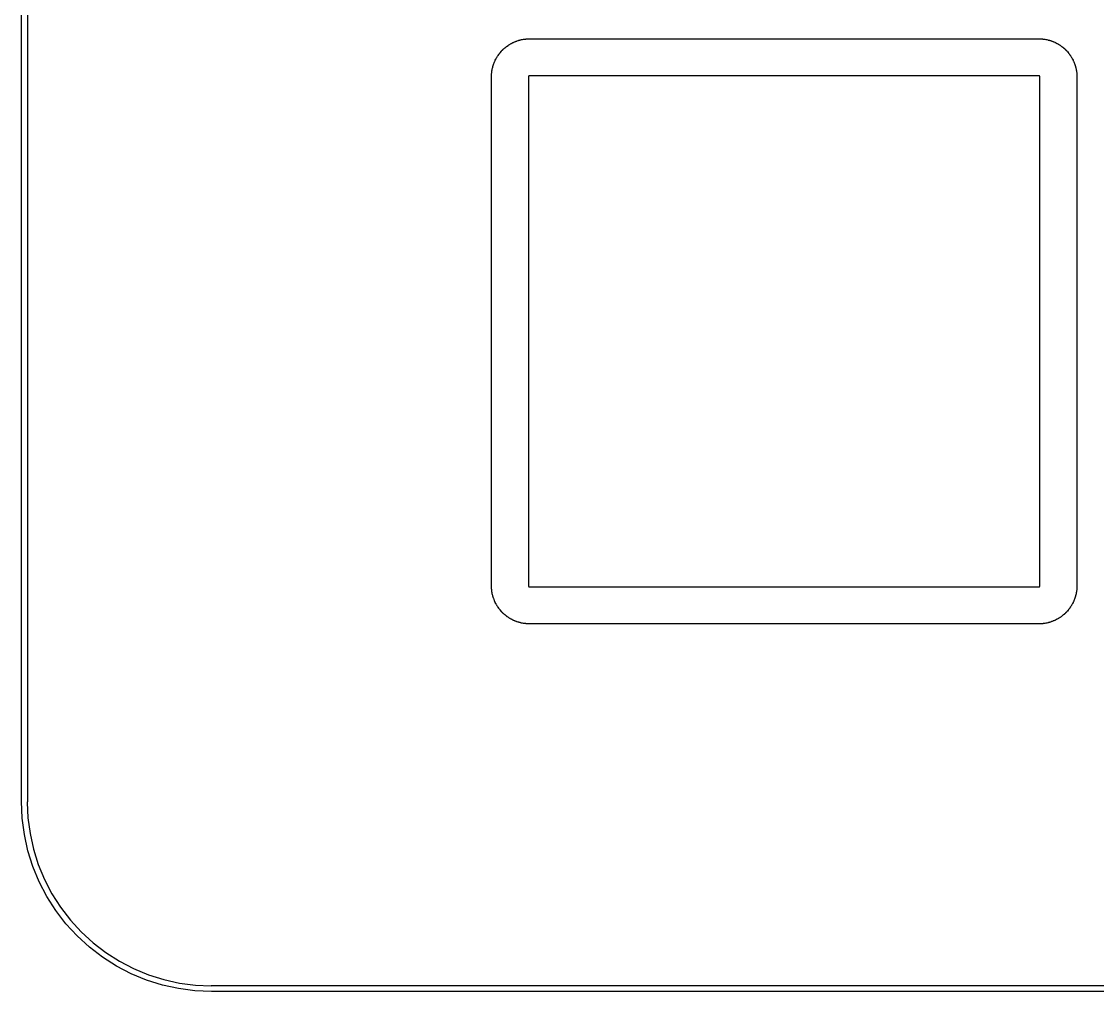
# Model space of a CAD drawing. Extents: x 19 to 282, y -150 to -67.
# Drawn here: x 19.15 to 46.62, y -150.49 to -125.71 of the extents above; entities that cross this region are included whole.
import ezdxf

# ---------------------------------------------------------------- set-up
doc = ezdxf.new("R2010")
doc.units = 0
doc.layers.add('BLACK', color=7, linetype='CONTINUOUS')

msp = doc.modelspace()

# ---------------------------------------------------------------- linework, layer by layer
at = {"layer": 'BLACK', "linetype": 'CONTINUOUS'}
for p, q in [((19.15, -145.637), (19.15, -71.625)), ((19.3, -71.625), (19.3, -145.637)), ((31.5432, -126.343), (31.5496, -126.337)), ((31.5496, -126.337), (31.5697, -126.322)), ((31.5697, -126.322), (31.5744, -126.319)), ((31.5744, -126.319), (31.5823, -126.315)), ((31.5823, -126.315), (31.589, -126.31)), ((31.589, -126.31), (31.6096, -126.297)), ((31.6096, -126.297), (31.6145, -126.294)), ((31.6145, -126.294), (31.6226, -126.29)), ((31.6226, -126.29), (31.6295, -126.285)), ((31.6295, -126.285), (31.6508, -126.273)), ((31.6508, -126.273), (31.6558, -126.27)), ((31.6558, -126.27), (31.664, -126.267)), ((31.664, -126.267), (31.6711, -126.262)), ((31.6711, -126.262), (31.6929, -126.251)), ((31.6929, -126.251), (31.6981, -126.248)), ((31.6981, -126.248), (31.7064, -126.246)), ((31.7064, -126.246), (31.7137, -126.241)), ((31.7137, -126.241), (31.736, -126.231)), ((31.736, -126.231), (31.7413, -126.229)), ((31.7413, -126.229), (31.7497, -126.227)), ((31.7497, -126.227), (31.7573, -126.222)), ((31.7573, -126.222), (31.7801, -126.214)), ((31.7801, -126.214), (31.7855, -126.211)), ((31.7855, -126.211), (31.794, -126.21)), ((31.794, -126.21), (31.8018, -126.206)), ((31.8018, -126.206), (31.8249, -126.198)), ((31.8249, -126.198), (31.8304, -126.196)), ((31.8304, -126.196), (31.839, -126.195)), ((31.839, -126.195), (31.847, -126.191)), ((31.847, -126.191), (31.8706, -126.185)), ((31.8706, -126.185), (31.8761, -126.183)), ((31.8761, -126.183), (31.8848, -126.182)), ((31.8848, -126.182), (31.893, -126.179)), ((31.893, -126.179), (31.9168, -126.174)), ((31.9168, -126.174), (31.9225, -126.173)), ((31.9225, -126.173), (31.9312, -126.172)), ((31.9312, -126.172), (31.9396, -126.169)), ((31.9396, -126.169), (31.9637, -126.165)), ((31.9637, -126.165), (31.9694, -126.164)), ((31.9694, -126.164), (31.9782, -126.164)), ((31.9782, -126.164), (31.9867, -126.162)), ((31.9867, -126.162), (32.0111, -126.159)), ((32.0111, -126.159), (32.0168, -126.158)), ((32.0168, -126.158), (32.0257, -126.158)), ((32.0257, -126.158), (32.0343, -126.156)), ((32.0343, -126.156), (32.0589, -126.154)), ((32.0589, -126.154), (32.0647, -126.154)), ((32.0647, -126.154), (32.0735, -126.155)), ((32.0735, -126.155), (32.0823, -126.153)), ((32.0823, -126.153), (32.1071, -126.153)), ((32.1071, -126.153), (32.1128, -126.153)), ((32.1128, -126.153), (32.1158, -126.153)), ((32.1158, -126.153), (32.1188, -126.153)), ((32.1188, -126.153), (45.1188, -126.153)), ((45.1188, -126.153), (45.1245, -126.153)), ((45.1245, -126.153), (45.1275, -126.153)), ((45.1275, -126.153), (45.1305, -126.153)), ((45.1305, -126.153), (45.1553, -126.153)), ((45.1553, -126.153), (45.161, -126.153)), ((45.161, -126.153), (45.1698, -126.155)), ((45.1698, -126.155), (45.1786, -126.154)), ((45.1786, -126.154), (45.2032, -126.156)), ((45.2032, -126.156), (45.209, -126.157)), ((45.209, -126.157), (45.2176, -126.159)), ((45.2176, -126.159), (45.2264, -126.159)), ((45.2264, -126.159), (45.2508, -126.162)), ((45.2508, -126.162), (45.2566, -126.162)), ((45.2566, -126.162), (45.265, -126.165)), ((45.265, -126.165), (45.2738, -126.165)), ((45.2738, -126.165), (45.298, -126.169)), ((45.298, -126.169), (45.3036, -126.17)), ((45.3036, -126.17), (45.312, -126.173)), ((45.312, -126.173), (45.3207, -126.174)), ((45.3207, -126.174), (45.3446, -126.179)), ((45.3446, -126.179), (45.3502, -126.181)), ((45.3502, -126.181), (45.3583, -126.184)), ((45.3583, -126.184), (45.367, -126.185)), ((45.367, -126.185), (45.3905, -126.191)), ((45.3905, -126.191), (45.3961, -126.193)), ((45.3961, -126.193), (45.404, -126.197)), ((45.404, -126.197), (45.4126, -126.198)), ((45.4126, -126.198), (45.4358, -126.206)), ((45.4358, -126.206), (45.4412, -126.208)), ((45.4412, -126.208), (45.449, -126.212)), ((45.449, -126.212), (45.4574, -126.214)), ((45.4574, -126.214), (45.4802, -126.222)), ((45.4802, -126.222), (45.4856, -126.224)), ((45.4856, -126.224), (45.4931, -126.229)), ((45.4931, -126.229), (45.5015, -126.231)), ((45.5015, -126.231), (45.5238, -126.241)), ((45.5238, -126.241), (45.5291, -126.243)), ((45.5291, -126.243), (45.5364, -126.248)), ((45.5364, -126.248), (45.5446, -126.251)), ((45.5446, -126.251), (45.5664, -126.262)), ((45.5664, -126.262), (45.5716, -126.264)), ((45.5716, -126.264), (45.5787, -126.269)), ((45.5787, -126.269), (45.5868, -126.273)), ((45.5868, -126.273), (45.608, -126.285)), ((45.608, -126.285), (45.6131, -126.288)), ((45.6131, -126.288), (45.6199, -126.293)), ((45.6199, -126.293), (45.6279, -126.297)), ((45.6279, -126.297), (45.6486, -126.31)), ((45.6486, -126.31), (45.6534, -126.313)), ((45.6534, -126.313), (45.66, -126.319)), ((45.66, -126.319), (45.6678, -126.322)), ((45.6678, -126.322), (45.6879, -126.337)), ((45.6879, -126.337), (45.6926, -126.34)), ((45.6926, -126.34), (45.6989, -126.346)), ((31.2868, -126.624), (31.2903, -126.616)), ((31.2903, -126.616), (31.3034, -126.595)), ((31.3034, -126.595), (31.3065, -126.59)), ((31.3065, -126.59), (31.3123, -126.584)), ((31.3123, -126.584), (31.3163, -126.576)), ((31.3163, -126.576), (31.3304, -126.556)), ((31.3304, -126.556), (31.3337, -126.551)), ((31.3337, -126.551), (31.3398, -126.545)), ((31.3398, -126.545), (31.3442, -126.537)), ((31.3442, -126.537), (31.3593, -126.518)), ((31.3593, -126.518), (31.3629, -126.513)), ((31.3629, -126.513), (31.3693, -126.507)), ((31.3693, -126.507), (31.3741, -126.5)), ((31.3741, -126.5), (31.3902, -126.481)), ((31.3902, -126.481), (31.394, -126.477)), ((31.394, -126.477), (31.4007, -126.471)), ((31.4007, -126.471), (31.4059, -126.464)), ((31.4059, -126.464), (31.423, -126.446)), ((31.423, -126.446), (31.427, -126.442)), ((31.427, -126.442), (31.434, -126.436)), ((31.434, -126.436), (31.4395, -126.429)), ((31.4395, -126.429), (31.4575, -126.412)), ((31.4575, -126.412), (31.4617, -126.408)), ((31.4617, -126.408), (31.469, -126.403)), ((31.469, -126.403), (31.4748, -126.396)), ((31.4748, -126.396), (31.4935, -126.38)), ((31.4935, -126.38), (31.4979, -126.377)), ((31.4979, -126.377), (31.5054, -126.372)), ((31.5054, -126.372), (31.5116, -126.366)), ((31.5116, -126.366), (31.531, -126.35)), ((31.531, -126.35), (31.5355, -126.347)), ((31.5355, -126.347), (31.5432, -126.343)), ((45.6989, -126.346), (45.7066, -126.35)), ((45.7066, -126.35), (45.726, -126.366)), ((45.726, -126.366), (45.7305, -126.369)), ((45.7305, -126.369), (45.7366, -126.376)), ((45.7366, -126.376), (45.744, -126.38)), ((45.744, -126.38), (45.7627, -126.396)), ((45.7627, -126.396), (45.7671, -126.4)), ((45.7671, -126.4), (45.7728, -126.407)), ((45.7728, -126.407), (45.7801, -126.412)), ((45.7801, -126.412), (45.798, -126.429)), ((45.798, -126.429), (45.8022, -126.433)), ((45.8022, -126.433), (45.8076, -126.44)), ((45.8076, -126.44), (45.8146, -126.446)), ((45.8146, -126.446), (45.8317, -126.464)), ((45.8317, -126.464), (45.8356, -126.468)), ((45.8356, -126.468), (45.8407, -126.475)), ((45.8407, -126.475), (45.8474, -126.481)), ((45.8474, -126.481), (45.8635, -126.5)), ((45.8635, -126.5), (45.8672, -126.504)), ((45.8672, -126.504), (45.8719, -126.512)), ((45.8719, -126.512), (45.8782, -126.518)), ((45.8782, -126.518), (45.8934, -126.537)), ((45.8934, -126.537), (45.8969, -126.542)), ((45.8969, -126.542), (45.9011, -126.549)), ((45.9011, -126.549), (45.9072, -126.556)), ((45.9072, -126.556), (45.9213, -126.576)), ((45.9213, -126.576), (45.9246, -126.581)), ((45.9246, -126.581), (45.9284, -126.589)), ((45.9284, -126.589), (45.9341, -126.595)), ((45.9341, -126.595), (45.9472, -126.616)), ((45.9472, -126.616), (45.9502, -126.621)), ((31.1743, -126.894), (31.1775, -126.885)), ((31.1775, -126.885), (31.1786, -126.877)), ((31.1786, -126.877), (31.1851, -126.853)), ((31.1851, -126.853), (31.1867, -126.848)), ((31.1867, -126.848), (31.1903, -126.84)), ((31.1903, -126.84), (31.1918, -126.831)), ((31.1918, -126.831), (31.1995, -126.808)), ((31.1995, -126.808), (31.2014, -126.803)), ((31.2014, -126.803), (31.2053, -126.795)), ((31.2053, -126.795), (31.2073, -126.786)), ((31.2073, -126.786), (31.2161, -126.764)), ((31.2161, -126.764), (31.2182, -126.758)), ((31.2182, -126.758), (31.2225, -126.751)), ((31.2225, -126.751), (31.2249, -126.742)), ((31.2249, -126.742), (31.2348, -126.72)), ((31.2348, -126.72), (31.2371, -126.715)), ((31.2371, -126.715), (31.2418, -126.707)), ((31.2418, -126.707), (31.2446, -126.699)), ((31.2446, -126.699), (31.2556, -126.677)), ((31.2556, -126.677), (31.2582, -126.672)), ((31.2582, -126.672), (31.2633, -126.665)), ((31.2633, -126.665), (31.2664, -126.657)), ((31.2664, -126.657), (31.2785, -126.636)), ((31.2785, -126.636), (31.2813, -126.631)), ((31.2813, -126.631), (31.2868, -126.624)), ((45.9502, -126.621), (45.9537, -126.629)), ((45.9537, -126.629), (45.9591, -126.636)), ((45.9591, -126.636), (45.9711, -126.657)), ((45.9711, -126.657), (45.9739, -126.662)), ((45.9739, -126.662), (45.977, -126.67)), ((45.977, -126.67), (45.982, -126.677)), ((45.982, -126.677), (45.9929, -126.699)), ((45.9929, -126.699), (45.9955, -126.704)), ((45.9955, -126.704), (45.9981, -126.713)), ((45.9981, -126.713), (46.0028, -126.72)), ((46.0028, -126.72), (46.0126, -126.742)), ((46.0126, -126.742), (46.015, -126.748)), ((46.015, -126.748), (46.0172, -126.756)), ((46.0172, -126.756), (46.0215, -126.764)), ((46.0215, -126.764), (46.0302, -126.786)), ((46.0302, -126.786), (46.0323, -126.792)), ((46.0323, -126.792), (46.0341, -126.8)), ((46.0341, -126.8), (46.038, -126.808)), ((46.038, -126.808), (46.0457, -126.831)), ((46.0457, -126.831), (46.0475, -126.837)), ((46.0475, -126.837), (46.0489, -126.845)), ((46.0489, -126.845), (46.0524, -126.853)), ((46.0524, -126.853), (46.0589, -126.877)), ((46.0589, -126.877), (46.0604, -126.882)), ((46.0604, -126.882), (46.0614, -126.891)), ((46.0614, -126.891), (46.0646, -126.899)), ((31.1463, -127.125), (31.1464, -127.119)), ((31.1463, -140.125), (31.1463, -127.125)), ((31.1464, -127.119), (31.1468, -127.116)), ((31.1465, -127.113), (31.1471, -127.089)), ((31.1468, -127.116), (31.1465, -127.113)), ((31.1471, -127.089), (31.1473, -127.083)), ((31.1473, -127.083), (31.1488, -127.074)), ((31.1482, -127.065), (31.1501, -127.041)), ((31.1488, -127.074), (31.1482, -127.065)), ((31.1501, -127.041), (31.1505, -127.035)), ((31.1505, -127.035), (31.1525, -127.026)), ((31.1524, -127.017), (31.1554, -126.993)), ((31.1525, -127.026), (31.1524, -127.017)), ((31.1554, -126.993), (31.1562, -126.987)), ((31.1562, -126.987), (31.1586, -126.979)), ((31.1586, -126.979), (31.1588, -126.97)), ((31.1588, -126.97), (31.1631, -126.946)), ((31.1631, -126.946), (31.1641, -126.94)), ((31.1641, -126.94), (31.1669, -126.932)), ((31.1669, -126.932), (31.1676, -126.923)), ((31.1676, -126.923), (31.173, -126.899)), ((31.173, -126.899), (31.1743, -126.894)), ((32.0914, -127.124), (32.0912, -127.131)), ((32.0912, -127.131), (32.0912, -140.119)), ((32.0915, -127.122), (32.0914, -127.124)), ((32.0917, -127.121), (32.0915, -127.122)), ((32.0919, -127.12), (32.0917, -127.121)), ((32.0922, -127.118), (32.0919, -127.12)), ((32.0925, -127.117), (32.0922, -127.118)), ((32.093, -127.116), (32.0925, -127.117)), ((32.0934, -127.115), (32.093, -127.116)), ((32.094, -127.113), (32.0934, -127.115)), ((32.0946, -127.112), (32.094, -127.113)), ((32.0952, -127.111), (32.0946, -127.112)), ((32.096, -127.11), (32.0952, -127.111)), ((32.0967, -127.109), (32.096, -127.11)), ((32.0975, -127.108), (32.0967, -127.109)), ((32.0984, -127.107), (32.0975, -127.108)), ((32.0994, -127.106), (32.0984, -127.107)), ((32.1004, -127.105), (32.0994, -127.106)), ((32.1014, -127.104), (32.1004, -127.105)), ((32.1025, -127.103), (32.1014, -127.104)), ((32.1036, -127.102), (32.1025, -127.103)), ((32.1047, -127.101), (32.1036, -127.102)), ((32.1059, -127.101), (32.1047, -127.101)), ((32.1071, -127.1), (32.1059, -127.101)), ((32.1083, -127.1), (32.1071, -127.1)), ((32.1095, -127.099), (32.1083, -127.1)), ((32.1108, -127.099), (32.1095, -127.099)), ((32.1121, -127.098), (32.1108, -127.099)), ((32.1134, -127.098), (32.1121, -127.098)), ((32.1147, -127.098), (32.1134, -127.098)), ((32.116, -127.098), (32.1147, -127.098)), ((32.1174, -127.098), (32.116, -127.098)), ((32.1246, -127.097), (32.1174, -127.098)), ((45.1129, -127.097), (32.1246, -127.097)), ((45.1202, -127.098), (45.1129, -127.097)), ((45.1215, -127.098), (45.1202, -127.098)), ((45.1229, -127.098), (45.1215, -127.098)), ((45.1241, -127.098), (45.1229, -127.098)), ((45.1254, -127.098), (45.1241, -127.098)), ((45.1267, -127.099), (45.1254, -127.098)), ((45.128, -127.099), (45.1267, -127.099)), ((45.1293, -127.1), (45.128, -127.099)), ((45.1305, -127.1), (45.1293, -127.1)), ((45.1317, -127.101), (45.1305, -127.1)), ((45.1328, -127.101), (45.1317, -127.101)), ((45.134, -127.102), (45.1328, -127.101)), ((45.1351, -127.103), (45.134, -127.102)), ((45.1361, -127.104), (45.1351, -127.103)), ((45.1371, -127.105), (45.1361, -127.104)), ((45.1381, -127.106), (45.1371, -127.105)), ((45.1391, -127.107), (45.1381, -127.106)), ((45.14, -127.108), (45.1391, -127.107)), ((45.1408, -127.109), (45.14, -127.108)), ((45.1416, -127.11), (45.1408, -127.109)), ((45.1423, -127.111), (45.1416, -127.11)), ((45.143, -127.112), (45.1423, -127.111)), ((45.1436, -127.113), (45.143, -127.112)), ((45.1441, -127.115), (45.1436, -127.113)), ((45.1446, -127.116), (45.1441, -127.115)), ((45.145, -127.117), (45.1446, -127.116)), ((45.1454, -127.118), (45.145, -127.117)), ((45.1457, -127.12), (45.1454, -127.118)), ((45.1459, -127.121), (45.1457, -127.12)), ((45.146, -127.122), (45.1459, -127.121)), ((45.1461, -127.124), (45.146, -127.122)), ((45.1463, -127.131), (45.1461, -127.124)), ((45.1463, -140.119), (45.1463, -127.131)), ((46.0646, -126.899), (46.0699, -126.923)), ((46.0699, -126.923), (46.0712, -126.929)), ((46.0712, -126.929), (46.0718, -126.937)), ((46.0718, -126.937), (46.0745, -126.946)), ((46.0745, -126.946), (46.0787, -126.97)), ((46.0787, -126.97), (46.0797, -126.976)), ((46.0797, -126.976), (46.0798, -126.984)), ((46.0798, -126.984), (46.0821, -126.993)), ((46.0821, -126.993), (46.0852, -127.017)), ((46.0852, -127.017), (46.0858, -127.023)), ((46.0858, -127.023), (46.0856, -127.032)), ((46.0856, -127.032), (46.0875, -127.041)), ((46.0875, -127.041), (46.0893, -127.065)), ((46.0897, -127.071), (46.089, -127.08)), ((46.089, -127.08), (46.0904, -127.089)), ((46.0893, -127.065), (46.0897, -127.071)), ((46.0904, -127.089), (46.0911, -127.113)), ((46.0912, -127.119), (46.0908, -127.122)), ((46.0908, -127.122), (46.0912, -127.125)), ((46.0911, -127.113), (46.0912, -127.119)), ((46.0912, -127.125), (46.0912, -140.125)), ((31.1468, -140.128), (31.1463, -140.125)), ((31.1464, -140.131), (31.1468, -140.128)), ((31.1465, -140.137), (31.1464, -140.131)), ((31.1471, -140.161), (31.1465, -140.137)), ((31.1486, -140.17), (31.1471, -140.161)), ((31.1479, -140.179), (31.1486, -140.17)), ((31.1482, -140.185), (31.1479, -140.179)), ((31.1501, -140.209), (31.1482, -140.185)), ((31.152, -140.218), (31.1501, -140.209)), ((31.1517, -140.227), (31.152, -140.218)), ((31.1524, -140.233), (31.1517, -140.227)), ((31.1554, -140.257), (31.1524, -140.233)), ((31.1577, -140.266), (31.1554, -140.257)), ((31.1579, -140.274), (31.1577, -140.266)), ((31.1588, -140.28), (31.1579, -140.274)), ((31.1631, -140.304), (31.1588, -140.28)), ((31.1658, -140.313), (31.1631, -140.304)), ((31.1664, -140.321), (31.1658, -140.313)), ((31.1676, -140.327), (31.1664, -140.321)), ((31.173, -140.351), (31.1676, -140.327)), ((32.0912, -140.119), (32.0914, -140.126)), ((32.0914, -140.126), (32.0915, -140.128)), ((32.0915, -140.128), (32.0917, -140.129)), ((32.0917, -140.129), (32.0919, -140.13)), ((32.0919, -140.13), (32.0922, -140.132)), ((32.0922, -140.132), (32.0925, -140.133)), ((32.0925, -140.133), (32.093, -140.134)), ((32.093, -140.134), (32.0934, -140.136)), ((32.0934, -140.136), (32.094, -140.137)), ((32.094, -140.137), (32.0946, -140.138)), ((32.0946, -140.138), (32.0952, -140.139)), ((32.0952, -140.139), (32.0959, -140.14)), ((32.0959, -140.14), (32.0967, -140.141)), ((32.0967, -140.141), (32.0975, -140.142)), ((32.0975, -140.142), (32.0984, -140.143)), ((32.0984, -140.143), (32.0994, -140.144)), ((32.0994, -140.144), (32.1004, -140.145)), ((32.1004, -140.145), (32.1014, -140.146)), ((32.1014, -140.146), (32.1025, -140.147)), ((32.1025, -140.147), (32.1036, -140.148)), ((32.1036, -140.148), (32.1047, -140.149)), ((32.1047, -140.149), (32.1058, -140.149)), ((32.1058, -140.149), (32.1071, -140.15)), ((32.1071, -140.15), (32.1083, -140.15)), ((32.1083, -140.15), (32.1095, -140.151)), ((32.1095, -140.151), (32.1108, -140.151)), ((32.1108, -140.151), (32.1121, -140.152)), ((32.1121, -140.152), (32.1134, -140.152)), ((32.1134, -140.152), (32.1147, -140.152)), ((32.1147, -140.152), (32.116, -140.152)), ((32.116, -140.152), (32.1174, -140.152)), ((32.1174, -140.152), (32.1246, -140.153)), ((32.1246, -140.153), (45.1129, -140.153)), ((45.1129, -140.153), (45.1202, -140.152)), ((45.1202, -140.152), (45.1215, -140.152)), ((45.1215, -140.152), (45.1228, -140.152)), ((45.1228, -140.152), (45.1241, -140.152)), ((45.1241, -140.152), (45.1254, -140.152)), ((45.1254, -140.152), (45.1267, -140.151)), ((45.1267, -140.151), (45.128, -140.151)), ((45.128, -140.151), (45.1293, -140.15)), ((45.1293, -140.15), (45.1305, -140.15)), ((45.1305, -140.15), (45.1317, -140.149)), ((45.1317, -140.149), (45.1328, -140.149)), ((45.1328, -140.149), (45.134, -140.148)), ((45.134, -140.148), (45.1351, -140.147)), ((45.1351, -140.147), (45.1361, -140.146)), ((45.1361, -140.146), (45.1371, -140.145)), ((45.1371, -140.145), (45.1382, -140.144)), ((45.1382, -140.144), (45.1391, -140.143)), ((45.1391, -140.143), (45.14, -140.142)), ((45.14, -140.142), (45.1408, -140.141)), ((45.1408, -140.141), (45.1416, -140.14)), ((45.1416, -140.14), (45.1423, -140.139)), ((45.1423, -140.139), (45.143, -140.138)), ((45.143, -140.138), (45.1436, -140.137)), ((45.1436, -140.137), (45.1441, -140.135)), ((45.1441, -140.135), (45.1446, -140.134)), ((45.1446, -140.134), (45.145, -140.133)), ((45.145, -140.133), (45.1454, -140.132)), ((45.1454, -140.132), (45.1457, -140.13)), ((45.1457, -140.13), (45.1459, -140.129)), ((45.1459, -140.129), (45.146, -140.128)), ((45.146, -140.128), (45.1461, -140.126)), ((45.1461, -140.126), (45.1463, -140.119)), ((46.0699, -140.327), (46.0646, -140.351)), ((46.0706, -140.318), (46.0699, -140.327)), ((46.0735, -140.31), (46.0706, -140.318)), ((46.0745, -140.304), (46.0735, -140.31)), ((46.0787, -140.28), (46.0745, -140.304)), ((46.079, -140.271), (46.0787, -140.28)), ((46.0814, -140.263), (46.079, -140.271)), ((46.0821, -140.257), (46.0814, -140.263)), ((46.0852, -140.233), (46.0821, -140.257)), ((46.087, -140.215), (46.085, -140.224)), ((46.085, -140.224), (46.0852, -140.233)), ((46.0875, -140.209), (46.087, -140.215)), ((46.0893, -140.185), (46.0875, -140.209)), ((46.0903, -140.167), (46.0887, -140.176)), ((46.0887, -140.176), (46.0893, -140.185)), ((46.0904, -140.161), (46.0903, -140.167)), ((46.0911, -140.137), (46.0904, -140.161)), ((46.0912, -140.131), (46.0907, -140.134)), ((46.0907, -140.134), (46.0911, -140.137)), ((46.0912, -140.125), (46.0912, -140.131)), ((31.1761, -140.359), (31.173, -140.351)), ((31.1771, -140.368), (31.1761, -140.359)), ((31.1786, -140.373), (31.1771, -140.368)), ((31.1851, -140.397), (31.1786, -140.373)), ((31.1886, -140.405), (31.1851, -140.397)), ((31.1901, -140.413), (31.1886, -140.405)), ((31.1919, -140.419), (31.1901, -140.413)), ((31.1995, -140.442), (31.1919, -140.419)), ((31.2034, -140.45), (31.1995, -140.442)), ((31.2052, -140.458), (31.2034, -140.45)), ((31.2073, -140.464), (31.2052, -140.458)), ((31.2161, -140.486), (31.2073, -140.464)), ((31.2203, -140.494), (31.2161, -140.486)), ((31.2226, -140.502), (31.2203, -140.494)), ((31.2249, -140.508), (31.2226, -140.502)), ((31.2348, -140.53), (31.2249, -140.508)), ((31.2394, -140.537), (31.2348, -140.53)), ((31.242, -140.546), (31.2394, -140.537)), ((31.2446, -140.551), (31.242, -140.546)), ((31.2556, -140.573), (31.2446, -140.551)), ((31.2606, -140.58), (31.2556, -140.573)), ((31.2636, -140.588), (31.2606, -140.58)), ((31.2664, -140.593), (31.2636, -140.588)), ((31.2785, -140.614), (31.2664, -140.593)), ((31.2838, -140.621), (31.2785, -140.614)), ((31.2873, -140.629), (31.2838, -140.621)), ((45.9562, -140.619), (45.9508, -140.626)), ((45.9591, -140.614), (45.9562, -140.619)), ((45.9711, -140.593), (45.9591, -140.614)), ((45.9743, -140.585), (45.9711, -140.593)), ((45.9793, -140.578), (45.9743, -140.585)), ((45.982, -140.573), (45.9793, -140.578)), ((45.9929, -140.551), (45.982, -140.573)), ((45.9957, -140.543), (45.9929, -140.551)), ((46.0004, -140.535), (45.9957, -140.543)), ((46.0028, -140.53), (46.0004, -140.535)), ((46.0126, -140.508), (46.0028, -140.53)), ((46.015, -140.499), (46.0126, -140.508)), ((46.0193, -140.492), (46.015, -140.499)), ((46.0215, -140.486), (46.0193, -140.492)), ((46.0302, -140.464), (46.0215, -140.486)), ((46.0322, -140.455), (46.0302, -140.464)), ((46.0362, -140.447), (46.0322, -140.455)), ((46.038, -140.442), (46.0362, -140.447)), ((46.0457, -140.419), (46.038, -140.442)), ((46.0472, -140.41), (46.0457, -140.419)), ((46.0508, -140.402), (46.0472, -140.41)), ((46.0524, -140.397), (46.0508, -140.402)), ((46.0589, -140.373), (46.0524, -140.397)), ((46.06, -140.365), (46.0589, -140.373)), ((46.0633, -140.356), (46.06, -140.365)), ((46.0646, -140.351), (46.0633, -140.356)), ((31.2903, -140.634), (31.2873, -140.629)), ((31.3034, -140.655), (31.2903, -140.634)), ((31.3091, -140.661), (31.3034, -140.655)), ((31.313, -140.669), (31.3091, -140.661)), ((31.3163, -140.674), (31.313, -140.669)), ((31.3304, -140.694), (31.3163, -140.674)), ((31.3364, -140.701), (31.3304, -140.694)), ((31.3407, -140.708), (31.3364, -140.701)), ((31.3442, -140.713), (31.3407, -140.708)), ((31.3593, -140.732), (31.3442, -140.713)), ((31.3657, -140.738), (31.3593, -140.732)), ((31.3703, -140.746), (31.3657, -140.738)), ((31.3741, -140.75), (31.3703, -140.746)), ((31.3902, -140.769), (31.3741, -140.75)), ((31.3969, -140.775), (31.3902, -140.769)), ((31.4019, -140.782), (31.3969, -140.775)), ((31.4059, -140.786), (31.4019, -140.782)), ((31.423, -140.804), (31.4059, -140.786)), ((31.43, -140.81), (31.423, -140.804)), ((31.4354, -140.817), (31.43, -140.81)), ((31.4395, -140.821), (31.4354, -140.817)), ((31.4575, -140.838), (31.4395, -140.821)), ((31.4647, -140.843), (31.4575, -140.838)), ((31.4705, -140.85), (31.4647, -140.843)), ((31.4748, -140.854), (31.4705, -140.85)), ((31.4935, -140.87), (31.4748, -140.854)), ((31.501, -140.874), (31.4935, -140.87)), ((31.507, -140.881), (31.501, -140.874)), ((31.5116, -140.884), (31.507, -140.881)), ((31.531, -140.9), (31.5116, -140.884)), ((45.726, -140.884), (45.7066, -140.9)), ((45.7321, -140.878), (45.726, -140.884)), ((45.7396, -140.873), (45.7321, -140.878)), ((45.744, -140.87), (45.7396, -140.873)), ((45.7627, -140.854), (45.744, -140.87)), ((45.7685, -140.847), (45.7627, -140.854)), ((45.7758, -140.842), (45.7685, -140.847)), ((45.78, -140.838), (45.7758, -140.842)), ((45.798, -140.821), (45.78, -140.838)), ((45.8035, -140.814), (45.798, -140.821)), ((45.8105, -140.808), (45.8035, -140.814)), ((45.8146, -140.804), (45.8105, -140.808)), ((45.8316, -140.786), (45.8146, -140.804)), ((45.8368, -140.779), (45.8316, -140.786)), ((45.8436, -140.773), (45.8368, -140.779)), ((45.8473, -140.769), (45.8436, -140.773)), ((45.8635, -140.75), (45.8473, -140.769)), ((45.8682, -140.743), (45.8635, -140.75)), ((45.8747, -140.737), (45.8682, -140.743)), ((45.8782, -140.732), (45.8747, -140.737)), ((45.8934, -140.713), (45.8782, -140.732)), ((45.8977, -140.705), (45.8934, -140.713)), ((45.9038, -140.699), (45.8977, -140.705)), ((45.9072, -140.694), (45.9038, -140.699)), ((45.9213, -140.674), (45.9072, -140.694)), ((45.9252, -140.666), (45.9213, -140.674)), ((45.931, -140.66), (45.9252, -140.666)), ((45.9341, -140.655), (45.931, -140.66)), ((45.9472, -140.634), (45.9341, -140.655)), ((45.9508, -140.626), (45.9472, -140.634)), ((31.5386, -140.904), (31.531, -140.9)), ((31.5449, -140.91), (31.5386, -140.904)), ((31.5496, -140.913), (31.5449, -140.91)), ((31.5697, -140.928), (31.5496, -140.913)), ((31.5775, -140.931), (31.5697, -140.928)), ((31.5841, -140.937), (31.5775, -140.931)), ((31.589, -140.94), (31.5841, -140.937)), ((31.6097, -140.953), (31.589, -140.94)), ((31.6176, -140.957), (31.6097, -140.953)), ((31.6245, -140.962), (31.6176, -140.957)), ((31.6295, -140.965), (31.6245, -140.962)), ((31.6508, -140.977), (31.6295, -140.965)), ((31.6589, -140.98), (31.6508, -140.977)), ((31.666, -140.986), (31.6589, -140.98)), ((31.6711, -140.988), (31.666, -140.986)), ((31.6929, -140.999), (31.6711, -140.988)), ((31.7012, -141.002), (31.6929, -140.999)), ((31.7085, -141.007), (31.7012, -141.002)), ((31.7137, -141.009), (31.7085, -141.007)), ((31.736, -141.019), (31.7137, -141.009)), ((31.7444, -141.021), (31.736, -141.019)), ((31.7519, -141.026), (31.7444, -141.021)), ((31.7573, -141.028), (31.7519, -141.026)), ((31.7801, -141.036), (31.7573, -141.028)), ((31.7886, -141.038), (31.7801, -141.036)), ((31.7963, -141.042), (31.7886, -141.038)), ((31.8018, -141.044), (31.7963, -141.042)), ((31.8249, -141.052), (31.8018, -141.044)), ((31.8335, -141.053), (31.8249, -141.052)), ((31.8415, -141.057), (31.8335, -141.053)), ((31.847, -141.059), (31.8415, -141.057)), ((31.8705, -141.065), (31.847, -141.059)), ((31.8792, -141.066), (31.8705, -141.065)), ((31.8874, -141.069), (31.8792, -141.066)), ((31.893, -141.071), (31.8874, -141.069)), ((31.9169, -141.076), (31.893, -141.071)), ((31.9256, -141.077), (31.9169, -141.076)), ((31.9339, -141.08), (31.9256, -141.077)), ((31.9396, -141.081), (31.9339, -141.08)), ((31.9637, -141.085), (31.9396, -141.081)), ((31.9725, -141.085), (31.9637, -141.085)), ((31.981, -141.088), (31.9725, -141.085)), ((31.9867, -141.088), (31.981, -141.088)), ((32.0111, -141.091), (31.9867, -141.088)), ((32.0199, -141.091), (32.0111, -141.091)), ((32.0285, -141.093), (32.0199, -141.091)), ((32.0343, -141.094), (32.0285, -141.093)), ((32.0589, -141.096), (32.0343, -141.094)), ((32.0678, -141.095), (32.0589, -141.096)), ((32.0765, -141.097), (32.0678, -141.095)), ((32.0823, -141.097), (32.0765, -141.097)), ((32.1071, -141.097), (32.0823, -141.097)), ((32.11, -141.097), (32.1071, -141.097)), ((32.113, -141.097), (32.11, -141.097)), ((32.1188, -141.097), (32.113, -141.097)), ((45.1188, -141.097), (32.1188, -141.097)), ((45.1217, -141.097), (45.1188, -141.097)), ((45.1247, -141.097), (45.1217, -141.097)), ((45.1305, -141.097), (45.1247, -141.097)), ((45.1553, -141.097), (45.1305, -141.097)), ((45.164, -141.095), (45.1553, -141.097)), ((45.1729, -141.096), (45.164, -141.095)), ((45.1786, -141.096), (45.1729, -141.096)), ((45.2032, -141.094), (45.1786, -141.096)), ((45.2119, -141.092), (45.2032, -141.094)), ((45.2207, -141.092), (45.2119, -141.092)), ((45.2264, -141.091), (45.2207, -141.092)), ((45.2508, -141.088), (45.2264, -141.091)), ((45.2593, -141.086), (45.2508, -141.088)), ((45.2681, -141.086), (45.2593, -141.086)), ((45.2738, -141.085), (45.2681, -141.086)), ((45.298, -141.081), (45.2738, -141.085)), ((45.3063, -141.078), (45.298, -141.081)), ((45.315, -141.077), (45.3063, -141.078)), ((45.3207, -141.076), (45.315, -141.077)), ((45.3446, -141.071), (45.3207, -141.076)), ((45.3527, -141.068), (45.3446, -141.071)), ((45.3614, -141.067), (45.3527, -141.068)), ((45.367, -141.065), (45.3614, -141.067)), ((45.3905, -141.059), (45.367, -141.065)), ((45.3985, -141.055), (45.3905, -141.059)), ((45.4071, -141.054), (45.3985, -141.055)), ((45.4126, -141.052), (45.4071, -141.054)), ((45.4358, -141.044), (45.4126, -141.052)), ((45.4436, -141.04), (45.4358, -141.044)), ((45.4521, -141.039), (45.4436, -141.04)), ((45.4575, -141.036), (45.4521, -141.039)), ((45.4802, -141.028), (45.4575, -141.036)), ((45.4878, -141.023), (45.4802, -141.028)), ((45.4962, -141.021), (45.4878, -141.023)), ((45.5015, -141.019), (45.4962, -141.021)), ((45.5238, -141.009), (45.5015, -141.019)), ((45.5312, -141.004), (45.5238, -141.009)), ((45.5395, -141.002), (45.5312, -141.004)), ((45.5446, -140.999), (45.5395, -141.002)), ((45.5664, -140.988), (45.5446, -140.999)), ((45.5736, -140.983), (45.5664, -140.988)), ((45.5817, -140.98), (45.5736, -140.983)), ((45.5868, -140.977), (45.5817, -140.98)), ((45.608, -140.965), (45.5868, -140.977)), ((45.615, -140.96), (45.608, -140.965)), ((45.623, -140.956), (45.615, -140.96)), ((45.6279, -140.953), (45.623, -140.956)), ((45.6486, -140.94), (45.6279, -140.953)), ((45.6552, -140.935), (45.6486, -140.94)), ((45.6631, -140.931), (45.6552, -140.935)), ((45.6678, -140.928), (45.6631, -140.931)), ((45.6879, -140.913), (45.6678, -140.928)), ((45.6943, -140.907), (45.6879, -140.913)), ((45.702, -140.903), (45.6943, -140.907)), ((45.7066, -140.9), (45.702, -140.903)), ((19.1685, -146.06), (19.15, -145.637)), ((19.3, -145.637), (19.2964, -145.658)), ((19.2964, -145.658), (19.3134, -146.048)), ((19.2237, -146.48), (19.1685, -146.06)), ((19.3134, -146.048), (19.367, -146.454)), ((19.3153, -146.893), (19.2237, -146.48)), ((19.367, -146.454), (19.4558, -146.855)), ((19.4425, -147.296), (19.3153, -146.893)), ((19.4558, -146.855), (19.5792, -147.247)), ((19.6044, -147.687), (19.4425, -147.296)), ((19.5792, -147.247), (19.7363, -147.626)), ((19.7998, -148.062), (19.6044, -147.687)), ((19.7363, -147.626), (19.9258, -147.99)), ((19.9258, -147.99), (20.1463, -148.336)), ((20.0271, -148.419), (19.7998, -148.062)), ((20.2847, -148.755), (20.0271, -148.419)), ((20.1463, -148.336), (20.3962, -148.661)), ((20.5705, -149.067), (20.2847, -148.755)), ((20.3962, -148.661), (20.6734, -148.964)), ((20.8825, -149.353), (20.5705, -149.067)), ((20.6734, -148.964), (20.976, -149.241)), ((21.2182, -149.61), (20.8825, -149.353)), ((20.976, -149.241), (21.3016, -149.491)), ((21.575, -149.838), (21.2182, -149.61)), ((21.3016, -149.491), (21.6478, -149.712)), ((21.9503, -150.033), (21.575, -149.838)), ((21.6478, -149.712), (22.0118, -149.901)), ((22.0118, -149.901), (22.391, -150.058)), ((22.3412, -150.195), (21.9503, -150.033)), ((22.7447, -150.322), (22.3412, -150.195)), ((22.391, -150.058), (22.7824, -150.182)), ((22.7824, -150.182), (23.1831, -150.271)), ((23.1578, -150.414), (22.7447, -150.322)), ((23.5773, -150.469), (23.1578, -150.414)), ((23.1831, -150.271), (23.59, -150.324)), ((24, -150.487), (23.5773, -150.469)), ((23.59, -150.324), (23.9879, -150.341)), ((23.9879, -150.341), (24, -150.338)), ((24, -150.338), (277.075, -150.338)), ((277.075, -150.487), (24, -150.487))]:
    msp.add_line(p, q, dxfattribs=at)

doc.saveas('drawing.dxf')
